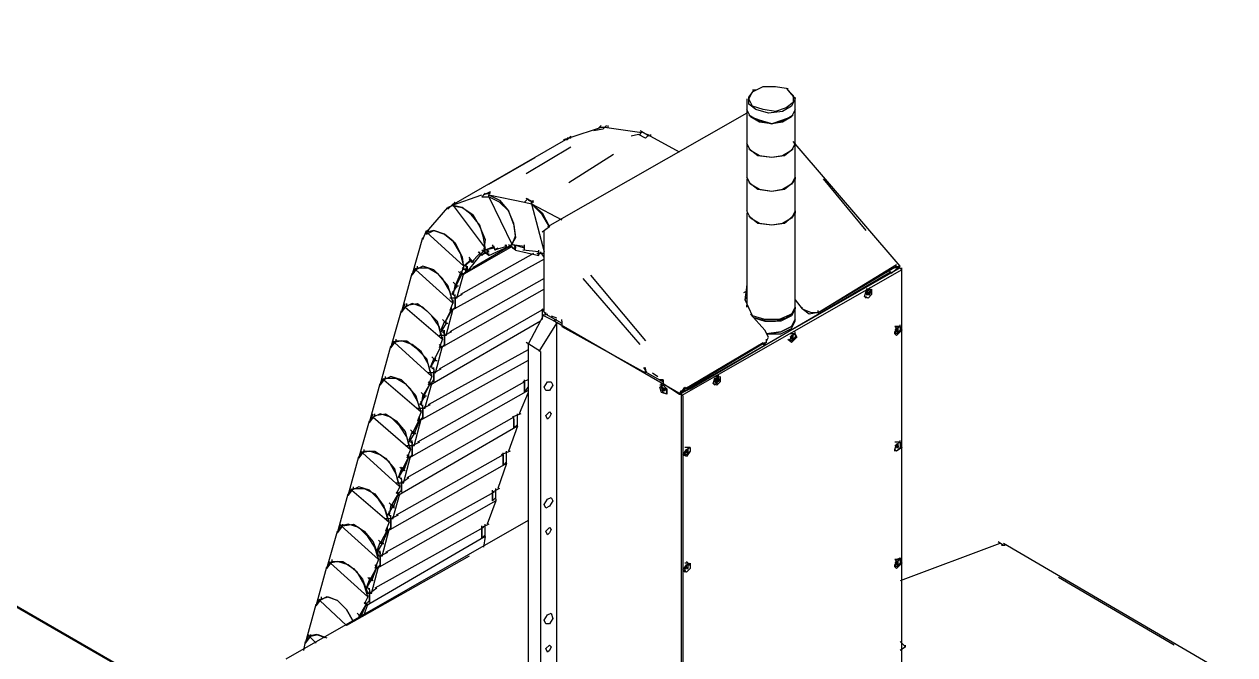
# Model space of a CAD drawing. Header units: inches. Extents: x 144 to 9879, y -166 to 6992.
# Drawn here: x 8767 to 9581, y 3471 to 3895 of the extents above; entities that cross this region are included whole.
import ezdxf

# ---------------------------------------------------------------- set-up
doc = ezdxf.new("R2010")
doc.units = ezdxf.units.IN
doc.header["$MEASUREMENT"] = 0

msp = doc.modelspace()

# ---------------------------------------------------------------- linework, layer by layer
at = {"color": 7}
for points in [[(8924.73, 3409.08), (8083.9, 3895.37)], [(8884, 3431.83), (8121.03, 3872.61)], [(9254.11, 3845.06), (9256.51, 3849.85), (9263.69, 3853.45), (9272.08, 3853.45), (9279.26, 3852.25), (9284.05, 3847.46), (9284.05, 3842.67), (9279.26, 3839.07), (9272.08, 3836.68), (9263.69, 3837.88), (9256.51, 3840.27), (9254.11, 3845.06)], [(9252.91, 3845.06), (9252.91, 3837.88)], [(9285.25, 3845.06), (9282.86, 3840.27), (9276.87, 3836.68), (9267.29, 3835.48), (9258.9, 3837.88), (9254.11, 3841.47), (9254.11, 3846.26), (9257.7, 3851.05)], [(9258.9, 3851.05), (9256.51, 3851.05)], [(9280.46, 3851.05), (9280.46, 3852.25)], [(9280.46, 3851.05), (9285.25, 3845.06)], [(9285.25, 3837.88), (9285.25, 3846.26)], [(9285.25, 3837.88), (9282.86, 3833.08), (9276.87, 3829.49), (9269.68, 3828.29), (9261.3, 3829.49), (9255.31, 3833.08), (9252.91, 3837.88)], [(9285.25, 3837.88), (9282.86, 3833.08), (9276.87, 3830.69), (9269.68, 3828.29), (9261.3, 3830.69), (9255.31, 3833.08), (9252.91, 3837.88)], [(9252.91, 3837.88), (9252.91, 3815.12)], [(9285.25, 3837.88), (9285.25, 3839.07)], [(9285.25, 3815.12), (9285.25, 3839.07)], [(9252.91, 3835.48), (9118.76, 3758.82)], [(9254.11, 3834.28), (9260.1, 3830.69), (9269.68, 3828.29), (9278.07, 3830.69), (9284.05, 3834.28)], [(9131.94, 3817.51), (9134.33, 3819.91)], [(9154.7, 3825.9), (9133.14, 3818.71)], [(9134.33, 3818.71), (9134.33, 3819.91)], [(9155.89, 3824.7), (9149.9, 3823.5)], [(9152.3, 3824.7), (9154.7, 3827.1)], [(9158.29, 3825.9), (9153.5, 3825.9)], [(9155.89, 3824.7), (9158.29, 3827.1)], [(9182.24, 3822.3), (9157.09, 3825.9)], [(9159.49, 3825.9), (9159.49, 3827.1)], [(9159.49, 3825.9), (9159.49, 3827.1)], [(9184.64, 3818.71), (9179.85, 3821.11), (9175.06, 3819.91)], [(9181.05, 3821.11), (9182.24, 3823.5)], [(9187.04, 3819.91), (9181.05, 3823.5)], [(9184.64, 3818.71), (9187.04, 3821.11)], [(9207.4, 3809.13), (9185.84, 3821.11)], [(9188.23, 3819.91), (9188.23, 3821.11)], [(9188.23, 3819.91), (9188.23, 3821.11)], [(9130.74, 3817.51), (9054.08, 3773.2)], [(9104.39, 3794.76), (9134.33, 3812.72)], [(9133.14, 3818.71), (9129.54, 3817.51)], [(9131.94, 3817.51), (9129.54, 3817.51)], [(9134.33, 3818.71), (9131.94, 3818.71)], [(9285.25, 3815.12), (9282.86, 3810.33), (9276.87, 3806.73), (9269.68, 3805.54), (9261.3, 3806.73), (9255.31, 3810.33), (9252.91, 3815.12)], [(9285.25, 3815.12), (9282.86, 3810.33), (9276.87, 3806.73), (9269.68, 3805.54), (9261.3, 3806.73), (9255.31, 3810.33), (9252.91, 3815.12)], [(9252.91, 3815.12), (9252.91, 3792.36)], [(9355.92, 3732.47), (9284.05, 3816.32)], [(9285.25, 3815.12), (9285.25, 3816.32)], [(9285.25, 3792.36), (9285.25, 3816.32)], [(9079.24, 3787.57), (9110.38, 3805.54)], [(9133.14, 3788.77), (9163.08, 3807.93)], [(9284.05, 3811.52), (9278.07, 3806.73), (9269.68, 3805.54), (9260.1, 3806.73), (9254.11, 3811.52)], [(9285.25, 3791.16), (9282.86, 3787.57), (9276.87, 3783.98), (9269.68, 3782.78), (9261.3, 3783.98), (9255.31, 3787.57), (9252.91, 3792.36)], [(9285.25, 3792.36), (9282.86, 3787.57), (9276.87, 3783.98), (9269.68, 3782.78), (9261.3, 3783.98), (9255.31, 3787.57), (9252.91, 3792.36)], [(9252.91, 3791.16), (9252.91, 3769.6)], [(9284.05, 3788.77), (9278.07, 3783.98), (9269.68, 3782.78), (9260.1, 3783.98), (9254.11, 3788.77)], [(9285.25, 3792.36), (9285.25, 3791.16)], [(9285.25, 3769.6), (9285.25, 3792.36)], [(9333.16, 3756.43), (9304.42, 3791.16)], [(9054.08, 3773.2), (9074.45, 3780.38)], [(9074.45, 3779.18), (9076.84, 3781.58)], [(9074.45, 3779.18), (9079.24, 3779.18)], [(9075.64, 3780.38), (9080.43, 3782.78)], [(9080.43, 3781.58), (9075.64, 3780.38)], [(9079.24, 3780.38), (9080.43, 3782.78)], [(9079.24, 3779.18), (9079.24, 3780.38)], [(9079.24, 3780.38), (9086.42, 3776.79), (9092.41, 3769.6), (9096.01, 3760.02), (9097.2, 3751.64), (9093.61, 3745.65)], [(9079.24, 3780.38), (9103.19, 3775.59)], [(9079.24, 3779.18), (9094.81, 3746.85)], [(9094.81, 3746.85), (9097.2, 3752.83), (9096.01, 3761.22), (9092.41, 3769.6), (9086.42, 3775.59), (9079.24, 3779.18)], [(9037.31, 3755.23), (9051.69, 3772)], [(9051.69, 3770.8), (9055.28, 3774.39)], [(9055.28, 3773.2), (9051.69, 3772)], [(9054.08, 3773.2), (9056.48, 3775.59)], [(9056.48, 3774.39), (9054.08, 3773.2)], [(9054.08, 3773.2), (9061.27, 3772), (9068.46, 3767.21), (9073.25, 3758.82), (9076.84, 3750.44), (9075.64, 3742.05)], [(9055.28, 3773.2), (9056.48, 3775.59)], [(9055.28, 3773.2), (9055.28, 3774.39)], [(9055.28, 3773.2), (9076.84, 3744.45)], [(9076.84, 3744.45), (9075.64, 3751.64), (9073.25, 3760.02), (9067.26, 3767.21), (9061.27, 3772), (9055.28, 3773.2)], [(9103.19, 3775.59), (9105.59, 3777.99)], [(9103.19, 3775.59), (9107.98, 3774.39)], [(9109.18, 3775.59), (9104.39, 3777.99)], [(9105.59, 3776.79), (9109.18, 3775.59)], [(9107.98, 3774.39), (9109.18, 3776.79)], [(9107.98, 3774.39), (9107.98, 3775.59)], [(9107.98, 3774.39), (9116.37, 3742.05)], [(9119.96, 3758.82), (9115.17, 3767.21), (9107.98, 3774.39)], [(9107.98, 3774.39), (9115.17, 3768.4), (9119.96, 3758.82)], [(9107.98, 3774.39), (9128.34, 3763.61)], [(9285.25, 3768.4), (9282.86, 3764.81), (9276.87, 3761.22), (9269.68, 3760.02), (9261.3, 3761.22), (9255.31, 3764.81), (9252.91, 3769.6)], [(9285.25, 3769.6), (9282.86, 3764.81), (9276.87, 3761.22), (9269.68, 3760.02), (9261.3, 3761.22), (9255.31, 3764.81), (9252.91, 3769.6)], [(9252.91, 3768.4), (9252.91, 3704.92)], [(9284.05, 3766.01), (9278.07, 3761.22), (9269.68, 3760.02), (9260.1, 3761.22), (9254.11, 3766.01)], [(9285.25, 3769.6), (9285.25, 3768.4)], [(9285.25, 3704.92), (9285.25, 3769.6)], [(9034.92, 3750.44), (9037.31, 3756.43)], [(9062.47, 3732.47), (9060.07, 3740.86), (9055.28, 3749.24), (9049.29, 3754.03), (9042.11, 3756.43), (9037.31, 3755.23)], [(9037.31, 3754.03), (9042.11, 3756.43), (9049.29, 3754.03), (9056.48, 3748.04), (9061.27, 3738.46), (9062.47, 3730.08)], [(9037.31, 3754.03), (9037.31, 3756.43)], [(9037.31, 3755.23), (9062.47, 3732.47)], [(9038.51, 3756.43), (9038.51, 3755.23)], [(9119.96, 3758.82), (9115.17, 3755.23)], [(9116.37, 3755.23), (9116.37, 3756.43)], [(9116.37, 3702.53), (9116.37, 3756.43)], [(9027.73, 3726.48), (9034.92, 3751.64)], [(9084.03, 3743.25), (9081.63, 3746.85)], [(9092.41, 3744.45), (9090.02, 3746.85)], [(9092.41, 3744.45), (9090.02, 3746.85)], [(9094.81, 3746.85), (9091.21, 3744.45)], [(9091.21, 3745.65), (9091.21, 3746.85)], [(9097.2, 3743.25), (9092.41, 3746.85)], [(9093.61, 3745.65), (9093.61, 3746.85)], [(9094.81, 3746.85), (9094.81, 3748.04)], [(9103.19, 3745.65), (9094.81, 3746.85)], [(9103.19, 3744.45), (9096.01, 3746.85)], [(9096.01, 3746.85), (9097.2, 3744.45)], [(9097.2, 3745.65), (9097.2, 3746.85)], [(9103.19, 3743.25), (9103.19, 3746.85)], [(9109.18, 3740.86), (9060.07, 3713.31)], [(9094.81, 3745.65), (9061.27, 3726.48)], [(9064.86, 3728.88), (9074.45, 3740.86)], [(9068.46, 3734.87), (9066.06, 3738.46)], [(9073.25, 3740.86), (9067.26, 3734.87)], [(9073.25, 3740.86), (9067.26, 3734.87)], [(9091.21, 3744.45), (9068.46, 3731.27)], [(9074.45, 3739.66), (9072.05, 3742.05)], [(9074.45, 3739.66), (9072.05, 3742.05)], [(9076.84, 3744.45), (9073.25, 3739.66)], [(9073.25, 3740.86), (9073.25, 3742.05)], [(9076.84, 3740.86), (9073.25, 3739.66)], [(9079.24, 3739.66), (9074.45, 3743.25)], [(9074.45, 3739.66), (9076.84, 3742.05)], [(9076.84, 3744.45), (9076.84, 3745.65)], [(9082.83, 3745.65), (9076.84, 3743.25)], [(9081.63, 3744.45), (9076.84, 3743.25)], [(9082.83, 3744.45), (9076.84, 3743.25)], [(9076.84, 3740.86), (9076.84, 3743.25)], [(9079.24, 3742.05), (9076.84, 3740.86)], [(9076.84, 3742.05), (9076.84, 3740.86)], [(9078.04, 3743.25), (9079.24, 3742.05)], [(9078.04, 3742.05), (9078.04, 3743.25)], [(9078.04, 3743.25), (9078.04, 3742.05)], [(9078.04, 3740.86), (9079.24, 3743.25)], [(9078.04, 3742.05), (9078.04, 3743.25)], [(9078.04, 3742.05), (9078.04, 3740.86)], [(9079.24, 3739.66), (9092.41, 3745.65)], [(9079.24, 3739.66), (9079.24, 3740.86)], [(9084.03, 3743.25), (9081.63, 3745.65)], [(9082.83, 3744.45), (9082.83, 3745.65)], [(9091.21, 3745.65), (9082.83, 3743.25)], [(9091.21, 3745.65), (9082.83, 3743.25)], [(9085.23, 3744.45), (9082.83, 3743.25)], [(9094.81, 3745.65), (9091.21, 3744.45)], [(9097.2, 3744.45), (9094.81, 3744.45)], [(9096.01, 3744.45), (9097.2, 3744.45)], [(9097.2, 3745.65), (9097.2, 3744.45)], [(9097.2, 3744.45), (9097.2, 3745.65)], [(9097.2, 3744.45), (9097.2, 3745.65)], [(9097.2, 3744.45), (9097.2, 3745.65)], [(9097.2, 3743.25), (9097.2, 3744.45)], [(9097.2, 3743.25), (9112.77, 3739.66)], [(9112.77, 3742.05), (9101.99, 3743.25)], [(9112.77, 3742.05), (9101.99, 3743.25)], [(9103.19, 3744.45), (9103.19, 3745.65)], [(9103.19, 3743.25), (9103.19, 3745.65)], [(9103.19, 3743.25), (9103.19, 3744.45)], [(9116.37, 3740.86), (9111.58, 3740.86)], [(9113.97, 3740.86), (9111.58, 3739.66)], [(9112.77, 3740.86), (9112.77, 3743.25)], [(9112.77, 3739.66), (9112.77, 3743.25)], [(9112.77, 3742.05), (9112.77, 3743.25)], [(9116.37, 3738.46), (9113.97, 3742.05)], [(9027.73, 3726.48), (9030.13, 3731.27)], [(9027.73, 3726.48), (9031.33, 3731.27), (9038.51, 3731.27), (9044.5, 3727.68), (9051.69, 3719.3), (9054.08, 3710.91)], [(9055.28, 3707.32), (9052.89, 3715.7), (9048.09, 3724.09), (9042.11, 3730.08), (9034.92, 3732.47), (9030.13, 3730.08)], [(9031.33, 3731.27), (9031.33, 3732.47)], [(9116.37, 3737.26), (9054.08, 3702.53)], [(9062.47, 3732.47), (9060.07, 3726.48)], [(9064.86, 3728.88), (9061.27, 3731.27)], [(9067.26, 3737.26), (9062.47, 3732.47)], [(9067.26, 3736.07), (9062.47, 3732.47)], [(9062.47, 3732.47), (9062.47, 3733.67)], [(9064.86, 3731.27), (9062.47, 3730.08)], [(9063.67, 3732.47), (9064.86, 3734.87)], [(9063.67, 3732.47), (9064.86, 3730.08)], [(9063.67, 3732.47), (9064.86, 3731.27)], [(9063.67, 3730.08), (9064.86, 3732.47)], [(9069.65, 3731.27), (9063.67, 3728.88)], [(9064.86, 3731.27), (9064.86, 3732.47)], [(9064.86, 3730.08), (9064.86, 3731.27)], [(9068.46, 3734.87), (9066.06, 3737.26)], [(9067.26, 3736.07), (9067.26, 3737.26)], [(9068.46, 3734.87), (9069.65, 3737.26)], [(9355.92, 3731.27), (9207.4, 3646.23)], [(9300.82, 3701.33), (9353.52, 3733.67)], [(9300.82, 3701.33), (9353.52, 3732.47)], [(9349.93, 3727.68), (9355.92, 3732.47)], [(9354.72, 3731.27), (9352.33, 3731.27)], [(9353.52, 3732.47), (9354.72, 3731.27)], [(9353.52, 3731.27), (9354.72, 3731.27)], [(9353.52, 3731.27), (9354.72, 3731.27)], [(9355.92, 3731.27), (9353.52, 3731.27)], [(9354.72, 3731.27), (9354.72, 3732.47)], [(9354.72, 3731.27), (9354.72, 3732.47)], [(9354.72, 3731.27), (9354.72, 3732.47)], [(9357.12, 3730.08), (9354.72, 3732.47)], [(9357.12, 3181.5), (9357.12, 3731.27)], [(9020.55, 3701.33), (9027.73, 3727.68)], [(9030.13, 3730.08), (9055.28, 3707.32)], [(9116.37, 3724.09), (9052.89, 3688.15)], [(9060.07, 3727.68), (9056.48, 3719.3)], [(9061.27, 3727.68), (9056.48, 3718.1)], [(9057.68, 3710.91), (9062.47, 3727.68)], [(9061.27, 3726.48), (9058.87, 3728.88)], [(9062.47, 3726.48), (9060.07, 3728.88)], [(9061.27, 3727.68), (9061.27, 3728.88)], [(9061.27, 3726.48), (9063.67, 3728.88)], [(9063.67, 3727.68), (9063.67, 3730.08)], [(9063.67, 3730.08), (9064.86, 3730.08)], [(9063.67, 3728.88), (9063.67, 3727.68)], [(9064.86, 3728.88), (9064.86, 3730.08)], [(9181.05, 3679.77), (9142.72, 3724.09)], [(9147.51, 3726.48), (9184.64, 3682.17)], [(9357.12, 3730.08), (9208.6, 3645.04)], [(9214.58, 3649.83), (9349.93, 3728.88)], [(9349.93, 3727.68), (9347.54, 3730.08)], [(9349.93, 3727.68), (9347.54, 3730.08)], [(9116.37, 3716.9), (9046.9, 3677.37)], [(9057.68, 3719.3), (9054.08, 3713.31)], [(9057.68, 3719.3), (9055.28, 3721.69)], [(9056.48, 3720.49), (9055.28, 3713.31)], [(9055.28, 3713.31), (9055.28, 3715.7)], [(9057.68, 3719.3), (9057.68, 3720.49)], [(9057.68, 3718.1), (9057.68, 3720.49)], [(9057.68, 3719.3), (9058.87, 3719.3)], [(9252.91, 3715.7), (9250.52, 3714.51)], [(9256.51, 3698.93), (9251.71, 3709.71), (9252.91, 3718.1)], [(9252.91, 3718.1), (9252.91, 3719.3)], [(9335.56, 3716.9), (9336.76, 3713.31), (9334.36, 3710.91), (9331.96, 3712.11), (9333.16, 3715.7), (9335.56, 3716.9)], [(9336.76, 3716.9), (9336.76, 3713.31), (9334.36, 3710.91), (9331.96, 3712.11), (9333.16, 3715.7), (9336.76, 3716.9)], [(9335.56, 3716.9), (9333.16, 3716.9)], [(9333.16, 3713.31), (9334.36, 3715.7)], [(9335.56, 3714.51), (9333.16, 3714.51)], [(9334.36, 3714.51), (9334.36, 3715.7)], [(9334.36, 3714.51), (9334.36, 3715.7)], [(9334.36, 3714.51), (9334.36, 3715.7)], [(9334.36, 3713.31), (9334.36, 3714.51)], [(9334.36, 3713.31), (9334.36, 3714.51)], [(9334.36, 3714.51), (9335.56, 3713.31)], [(9334.36, 3714.51), (9335.56, 3713.31)], [(9334.36, 3713.31), (9334.36, 3714.51)], [(9334.36, 3713.31), (9334.36, 3714.51)], [(9335.56, 3714.51), (9334.36, 3714.51)], [(9334.36, 3714.51), (9334.36, 3713.31)], [(9334.36, 3713.31), (9334.36, 3714.51)], [(9334.36, 3713.31), (9334.36, 3714.51)], [(9335.56, 3716.9), (9335.56, 3718.1)], [(9335.56, 3714.51), (9335.56, 3715.7)], [(9335.56, 3713.31), (9335.56, 3715.7)], [(9335.56, 3713.31), (9335.56, 3714.51)], [(9335.56, 3713.31), (9335.56, 3714.51)], [(9020.55, 3701.33), (9022.94, 3707.32)], [(9020.55, 3701.33), (9024.14, 3706.12), (9031.33, 3707.32), (9037.31, 3702.53), (9044.5, 3695.34), (9046.9, 3685.76)], [(9048.09, 3683.36), (9045.7, 3691.75), (9040.91, 3698.93), (9034.92, 3704.92), (9027.73, 3707.32), (9022.94, 3704.92)], [(9024.14, 3706.12), (9024.14, 3707.32)], [(9057.68, 3710.91), (9052.89, 3710.91)], [(9055.28, 3708.52), (9052.89, 3702.53)], [(9055.28, 3713.31), (9056.48, 3712.11)], [(9055.28, 3713.31), (9056.48, 3712.11)], [(9055.28, 3707.32), (9055.28, 3709.71)], [(9061.27, 3713.31), (9056.48, 3710.91)], [(9056.48, 3712.11), (9056.48, 3713.31)], [(9056.48, 3712.11), (9056.48, 3713.31)], [(9056.48, 3712.11), (9056.48, 3713.31)], [(9056.48, 3712.11), (9056.48, 3713.31)], [(9056.48, 3712.11), (9056.48, 3713.31)], [(9056.48, 3703.73), (9056.48, 3712.11)], [(9056.48, 3710.91), (9056.48, 3703.73)], [(9057.68, 3710.91), (9057.68, 3712.11)], [(9251.71, 3709.71), (9252.91, 3712.11)], [(9252.91, 3704.92), (9252.91, 3706.12)], [(9285.25, 3709.71), (9290.04, 3703.73)], [(9285.25, 3709.71), (9290.04, 3703.73)], [(9331.96, 3712.11), (9333.16, 3710.91)], [(9333.16, 3713.31), (9334.36, 3713.31)], [(9333.16, 3713.31), (9334.36, 3713.31)], [(9333.16, 3713.31), (9334.36, 3713.31)], [(9333.16, 3710.91), (9333.16, 3712.11)], [(9334.36, 3713.31), (9335.56, 3713.31)], [(9334.36, 3713.31), (9335.56, 3713.31)], [(9013.36, 3677.37), (9020.55, 3702.53)], [(9022.94, 3704.92), (9048.09, 3683.36)], [(9116.37, 3703.73), (9045.7, 3663)], [(9054.08, 3703.73), (9049.29, 3694.14)], [(9054.08, 3702.53), (9049.29, 3694.14)], [(9050.49, 3685.76), (9055.28, 3703.73)], [(9055.28, 3702.53), (9052.89, 3702.53)], [(9054.08, 3702.53), (9054.08, 3704.92)], [(9054.08, 3702.53), (9056.48, 3704.92)], [(9054.08, 3702.53), (9054.08, 3703.73)], [(9105.59, 3679.77), (9116.37, 3700.13)], [(9117.57, 3700.13), (9115.17, 3703.73)], [(9115.17, 3702.53), (9115.17, 3696.54)], [(9118.76, 3700.13), (9115.17, 3698.93)], [(9116.37, 3698.93), (9123.55, 3695.34)], [(9117.57, 3700.13), (9117.57, 3701.33)], [(9117.57, 3700.13), (9117.57, 3701.33)], [(9117.57, 3700.13), (9128.34, 3694.14)], [(9121.16, 3698.93), (9124.75, 3697.74)], [(9264.89, 3689.35), (9255.31, 3700.13)], [(9285.25, 3704.92), (9282.86, 3700.13), (9274.47, 3696.54), (9264.89, 3696.54), (9256.51, 3698.93)], [(9285.25, 3703.73), (9282.86, 3698.93), (9275.67, 3695.34), (9266.09, 3695.34), (9257.7, 3697.74)], [(9257.7, 3697.74), (9264.89, 3695.34), (9272.08, 3695.34), (9279.26, 3697.74), (9284.05, 3701.33)], [(9285.25, 3704.92), (9285.25, 3703.73)], [(9285.25, 3696.54), (9285.25, 3704.92)], [(9285.25, 3695.34), (9285.25, 3697.74)], [(9290.04, 3703.73), (9290.04, 3704.92)], [(9300.82, 3701.33), (9294.83, 3700.13), (9290.04, 3703.73)], [(9290.04, 3703.73), (9296.03, 3701.33), (9300.82, 3701.33)], [(9300.82, 3701.33), (9300.82, 3702.53)], [(9113.97, 3695.34), (9039.71, 3652.22)], [(9049.29, 3695.34), (9046.9, 3689.35)], [(9050.49, 3694.14), (9046.9, 3688.15)], [(9050.49, 3694.14), (9048.09, 3696.54)], [(9048.09, 3689.35), (9048.09, 3690.55)], [(9050.49, 3694.14), (9050.49, 3695.34)], [(9050.49, 3694.14), (9050.49, 3695.34)], [(9050.49, 3694.14), (9051.69, 3694.14)], [(9124.75, 3694.14), (9112.77, 3674.98)], [(9124.75, 3696.54), (9122.36, 3695.34)], [(9124.75, 3696.54), (9122.36, 3695.34)], [(9123.55, 3695.34), (9208.6, 3646.23)], [(9123.55, 3695.34), (9124.75, 3694.14)], [(9124.75, 3694.14), (9124.75, 3145.57)], [(9128.34, 3695.34), (9128.34, 3696.54)], [(9128.34, 3695.34), (9128.34, 3691.75)], [(9128.34, 3695.34), (9128.34, 3694.14)], [(9128.34, 3691.75), (9184.64, 3660.61)], [(9266.09, 3686.96), (9275.67, 3688.15), (9282.86, 3691.75), (9285.25, 3696.54)], [(9285.25, 3696.54), (9282.86, 3691.75), (9275.67, 3688.15), (9266.09, 3686.96)], [(9266.09, 3686.96), (9275.67, 3686.96), (9282.86, 3690.55), (9285.25, 3695.34)], [(9355.92, 3691.75), (9355.92, 3689.35), (9353.52, 3686.96), (9352.33, 3688.15), (9353.52, 3690.55), (9355.92, 3691.75)], [(9355.92, 3691.75), (9352.33, 3691.75)], [(9354.72, 3689.35), (9352.33, 3691.75)], [(9355.92, 3691.75), (9357.12, 3689.35), (9353.52, 3685.76), (9352.33, 3686.96), (9353.52, 3691.75), (9355.92, 3691.75)], [(9354.72, 3690.55), (9352.33, 3689.35)], [(9353.52, 3689.35), (9353.52, 3690.55)], [(9354.72, 3690.55), (9354.72, 3691.75)], [(9354.72, 3690.55), (9354.72, 3691.75)], [(9354.72, 3690.55), (9354.72, 3691.75)], [(9354.72, 3689.35), (9354.72, 3691.75)], [(9354.72, 3690.55), (9354.72, 3691.75)], [(9354.72, 3689.35), (9354.72, 3690.55)], [(9354.72, 3689.35), (9354.72, 3690.55)], [(9354.72, 3689.35), (9354.72, 3690.55)], [(9354.72, 3689.35), (9354.72, 3690.55)], [(9354.72, 3688.15), (9354.72, 3690.55)], [(9354.72, 3689.35), (9354.72, 3690.55)], [(9354.72, 3688.15), (9354.72, 3690.55)], [(9355.92, 3691.75), (9355.92, 3692.95)], [(9013.36, 3677.37), (9015.76, 3682.17)], [(9013.36, 3677.37), (9016.95, 3682.17), (9024.14, 3682.17), (9030.13, 3677.37), (9037.31, 3670.19), (9039.71, 3660.61)], [(9040.91, 3658.21), (9038.51, 3666.6), (9033.72, 3674.98), (9027.73, 3679.77), (9020.55, 3682.17), (9015.76, 3680.97)], [(9016.95, 3682.17), (9016.95, 3683.36)], [(9050.49, 3685.76), (9045.7, 3685.76)], [(9048.09, 3683.36), (9045.7, 3677.37)], [(9048.09, 3689.35), (9049.29, 3686.96)], [(9048.09, 3688.15), (9049.29, 3686.96)], [(9048.09, 3683.36), (9048.09, 3684.56)], [(9049.29, 3686.96), (9049.29, 3689.35)], [(9054.08, 3688.15), (9049.29, 3685.76)], [(9049.29, 3686.96), (9049.29, 3688.15)], [(9049.29, 3686.96), (9049.29, 3688.15)], [(9049.29, 3686.96), (9049.29, 3688.15)], [(9049.29, 3686.96), (9049.29, 3688.15)], [(9049.29, 3678.57), (9049.29, 3686.96)], [(9049.29, 3685.76), (9049.29, 3678.57)], [(9050.49, 3685.76), (9050.49, 3686.96)], [(9264.89, 3679.77), (9267.29, 3684.56), (9264.89, 3689.35)], [(9266.09, 3680.97), (9266.09, 3683.36)], [(9280.46, 3683.36), (9281.66, 3682.17)], [(9285.25, 3686.96), (9285.25, 3684.56), (9282.86, 3682.17), (9281.66, 3682.17), (9282.86, 3685.76), (9285.25, 3686.96)], [(9285.25, 3686.96), (9281.66, 3686.96)], [(9285.25, 3686.96), (9286.45, 3684.56), (9282.86, 3680.97), (9281.66, 3682.17), (9282.86, 3685.76), (9285.25, 3686.96)], [(9284.05, 3685.76), (9281.66, 3684.56)], [(9281.66, 3682.17), (9281.66, 3683.36)], [(9282.86, 3684.56), (9282.86, 3685.76)], [(9282.86, 3683.36), (9282.86, 3685.76)], [(9282.86, 3684.56), (9282.86, 3685.76)], [(9282.86, 3684.56), (9282.86, 3685.76)], [(9282.86, 3683.36), (9282.86, 3684.56)], [(9282.86, 3684.56), (9284.05, 3684.56)], [(9282.86, 3684.56), (9284.05, 3684.56)], [(9282.86, 3684.56), (9282.86, 3683.36)], [(9282.86, 3684.56), (9282.86, 3683.36)], [(9282.86, 3683.36), (9284.05, 3683.36)], [(9282.86, 3683.36), (9284.05, 3683.36)], [(9282.86, 3683.36), (9284.05, 3683.36)], [(9282.86, 3683.36), (9284.05, 3683.36)], [(9284.05, 3685.76), (9284.05, 3686.96)], [(9284.05, 3685.76), (9284.05, 3686.96)], [(9284.05, 3685.76), (9284.05, 3686.96)], [(9284.05, 3684.56), (9284.05, 3686.96)], [(9284.05, 3685.76), (9284.05, 3686.96)], [(9284.05, 3684.56), (9284.05, 3685.76)], [(9284.05, 3683.36), (9284.05, 3685.76)], [(9284.05, 3684.56), (9284.05, 3685.76)], [(9284.05, 3683.36), (9284.05, 3685.76)], [(9284.05, 3683.36), (9284.05, 3684.56)], [(9285.25, 3686.96), (9285.25, 3688.15)], [(9352.33, 3688.15), (9352.33, 3686.96)], [(9352.33, 3686.96), (9352.33, 3688.15)], [(9353.52, 3688.15), (9353.52, 3689.35)], [(9353.52, 3689.35), (9354.72, 3688.15)], [(9353.52, 3689.35), (9354.72, 3689.35)], [(9353.52, 3689.35), (9353.52, 3688.15)], [(9353.52, 3689.35), (9353.52, 3688.15)], [(9353.52, 3688.15), (9354.72, 3688.15)], [(9353.52, 3688.15), (9354.72, 3688.15)], [(9353.52, 3688.15), (9354.72, 3688.15)], [(9354.72, 3688.15), (9354.72, 3689.35)], [(9006.17, 3652.22), (9013.36, 3678.57)], [(9015.76, 3680.97), (9040.91, 3658.21)], [(9105.59, 3676.18), (9038.51, 3639.05)], [(9046.9, 3678.57), (9042.11, 3668.99)], [(9046.9, 3678.57), (9042.11, 3668.99)], [(9043.3, 3660.61), (9048.09, 3678.57)], [(9048.09, 3677.37), (9045.7, 3679.77)], [(9046.9, 3677.37), (9046.9, 3679.77)], [(9046.9, 3678.57), (9046.9, 3679.77)], [(9046.9, 3677.37), (9049.29, 3679.77)], [(9113.97, 3674.98), (9104.39, 3680.97)], [(9105.59, 3679.77), (9105.59, 3156.35)], [(9113.97, 3674.98), (9113.97, 3151.56)], [(9210.99, 3649.83), (9263.69, 3680.97)], [(9212.19, 3649.83), (9264.89, 3680.97)], [(9266.09, 3680.97), (9262.49, 3679.77)], [(9263.69, 3679.77), (9264.89, 3679.77)], [(9105.59, 3668.99), (9032.52, 3628.27)], [(9043.3, 3670.19), (9039.71, 3664.2)], [(9042.11, 3670.19), (9039.71, 3664.2)], [(9043.3, 3668.99), (9040.91, 3671.39)], [(9040.91, 3664.2), (9040.91, 3665.4)], [(9043.3, 3670.19), (9043.3, 3671.39)], [(9043.3, 3668.99), (9043.3, 3671.39)], [(9043.3, 3668.99), (9044.5, 3668.99)], [(9006.17, 3652.22), (9008.57, 3657.01)], [(9006.17, 3652.22), (9009.77, 3657.01), (9016.95, 3657.01), (9022.94, 3653.42), (9030.13, 3645.04), (9032.52, 3636.65)], [(9033.72, 3634.26), (9031.33, 3641.44), (9026.54, 3649.83), (9020.55, 3655.82), (9013.36, 3658.21), (9008.57, 3655.82)], [(9009.77, 3657.01), (9009.77, 3658.21)], [(9043.3, 3660.61), (9038.51, 3660.61)], [(9040.91, 3658.21), (9038.51, 3652.22)], [(9040.91, 3664.2), (9042.11, 3663)], [(9040.91, 3664.2), (9042.11, 3663)], [(9040.91, 3658.21), (9040.91, 3659.41)], [(9042.11, 3663), (9042.11, 3664.2)], [(9042.11, 3663), (9042.11, 3664.2)], [(9042.11, 3663), (9042.11, 3664.2)], [(9046.9, 3663), (9042.11, 3660.61)], [(9042.11, 3663), (9042.11, 3661.8)], [(9042.11, 3663), (9042.11, 3661.8)], [(9042.11, 3654.62), (9042.11, 3661.8)], [(9042.11, 3660.61), (9042.11, 3654.62)], [(9043.3, 3660.61), (9043.3, 3661.8)], [(9185.84, 3660.61), (9183.44, 3664.2)], [(9184.64, 3663), (9184.64, 3664.2)], [(9184.64, 3663), (9184.64, 3660.61)], [(9184.64, 3661.8), (9184.64, 3660.61)], [(9184.64, 3660.61), (9184.64, 3661.8)], [(9185.84, 3660.61), (9196.62, 3654.62)], [(9189.43, 3660.61), (9193.02, 3658.21)], [(9234.95, 3658.21), (9234.95, 3654.62), (9232.55, 3652.22), (9230.15, 3653.42), (9231.35, 3657.01), (9234.95, 3658.21)], [(9233.75, 3657.01), (9234.95, 3654.62), (9232.55, 3652.22), (9230.15, 3653.42), (9231.35, 3657.01), (9233.75, 3657.01)], [(9233.75, 3658.21), (9231.35, 3658.21)], [(9231.35, 3654.62), (9232.55, 3657.01)], [(9232.55, 3655.82), (9232.55, 3657.01)], [(9232.55, 3655.82), (9232.55, 3657.01)], [(9232.55, 3655.82), (9232.55, 3657.01)], [(9233.75, 3657.01), (9233.75, 3659.41)], [(9233.75, 3655.82), (9233.75, 3657.01)], [(9233.75, 3654.62), (9233.75, 3657.01)], [(8998.99, 3627.07), (9006.17, 3653.42)], [(9008.57, 3655.82), (9033.72, 3634.26)], [(9103.19, 3654.62), (9031.33, 3613.89)], [(9039.71, 3653.42), (9034.92, 3645.04)], [(9039.71, 3653.42), (9034.92, 3643.84)], [(9036.12, 3636.65), (9040.91, 3653.42)], [(9040.91, 3652.22), (9038.51, 3654.62)], [(9039.71, 3652.22), (9042.11, 3655.82)], [(9039.71, 3652.22), (9039.71, 3654.62)], [(9039.71, 3653.42), (9039.71, 3654.62)], [(9105.59, 3655.82), (9101.99, 3654.62)], [(9103.19, 3647.43), (9103.19, 3655.82)], [(9103.19, 3654.62), (9103.19, 3647.43)], [(9103.19, 3647.43), (9105.59, 3651.02)], [(9105.59, 3649.83), (9105.59, 3651.02)], [(9105.59, 3649.83), (9105.59, 3648.63)], [(9117.57, 3648.63), (9116.37, 3651.02), (9118.76, 3654.62), (9121.16, 3654.62), (9122.36, 3652.22), (9119.96, 3648.63), (9117.57, 3648.63)], [(9196.62, 3655.82), (9194.22, 3655.82)], [(9197.82, 3652.22), (9194.22, 3652.22)], [(9199.01, 3646.23), (9195.42, 3647.43), (9194.22, 3651.02), (9196.62, 3652.22), (9199.01, 3649.83), (9199.01, 3646.23)], [(9195.42, 3655.82), (9196.62, 3654.62)], [(9195.42, 3652.22), (9195.42, 3653.42)], [(9199.01, 3646.23), (9196.62, 3647.43), (9195.42, 3651.02), (9196.62, 3652.22), (9199.01, 3649.83), (9199.01, 3646.23)], [(9197.82, 3649.83), (9195.42, 3648.63)], [(9197.82, 3649.83), (9195.42, 3648.63)], [(9197.82, 3649.83), (9195.42, 3649.83)], [(9196.62, 3655.82), (9196.62, 3653.42)], [(9196.62, 3653.42), (9207.4, 3646.23)], [(9196.62, 3649.83), (9196.62, 3651.02)], [(9196.62, 3649.83), (9196.62, 3651.02)], [(9196.62, 3649.83), (9196.62, 3651.02)], [(9196.62, 3649.83), (9196.62, 3651.02)], [(9196.62, 3649.83), (9196.62, 3651.02)], [(9196.62, 3649.83), (9196.62, 3651.02)], [(9196.62, 3649.83), (9196.62, 3651.02)], [(9196.62, 3648.63), (9196.62, 3649.83)], [(9196.62, 3649.83), (9197.82, 3649.83)], [(9196.62, 3649.83), (9196.62, 3648.63)], [(9196.62, 3649.83), (9196.62, 3648.63)], [(9197.82, 3649.83), (9197.82, 3651.02)], [(9197.82, 3649.83), (9197.82, 3651.02)], [(9197.82, 3648.63), (9197.82, 3651.02)], [(9197.82, 3648.63), (9197.82, 3649.83)], [(9197.82, 3649.83), (9197.82, 3648.63)], [(9197.82, 3648.63), (9197.82, 3649.83)], [(9197.82, 3648.63), (9197.82, 3649.83)], [(9197.82, 3648.63), (9197.82, 3649.83)], [(9199.01, 3647.43), (9199.01, 3649.83)], [(9214.58, 3649.83), (9207.4, 3646.23)], [(9208.6, 3647.43), (9210.99, 3651.02)], [(9208.6, 3646.23), (9212.19, 3651.02)], [(9212.19, 3649.83), (9214.58, 3649.83)], [(9212.19, 3649.83), (9214.58, 3649.83)], [(9230.15, 3653.42), (9231.35, 3652.22)], [(9233.75, 3655.82), (9231.35, 3655.82)], [(9231.35, 3654.62), (9232.55, 3653.42)], [(9231.35, 3654.62), (9232.55, 3653.42)], [(9231.35, 3654.62), (9232.55, 3654.62)], [(9231.35, 3652.22), (9231.35, 3653.42)], [(9232.55, 3654.62), (9232.55, 3655.82)], [(9232.55, 3655.82), (9233.75, 3654.62)], [(9232.55, 3655.82), (9233.75, 3654.62)], [(9232.55, 3654.62), (9232.55, 3655.82)], [(9232.55, 3653.42), (9233.75, 3655.82)], [(9233.75, 3655.82), (9232.55, 3655.82)], [(9232.55, 3655.82), (9232.55, 3654.62)], [(9232.55, 3654.62), (9232.55, 3655.82)], [(9232.55, 3653.42), (9233.75, 3655.82)], [(9232.55, 3653.42), (9232.55, 3654.62)], [(9232.55, 3654.62), (9232.55, 3653.42)], [(9232.55, 3654.62), (9232.55, 3653.42)], [(9233.75, 3654.62), (9233.75, 3655.82)], [(9233.75, 3654.62), (9233.75, 3655.82)], [(9105.59, 3648.63), (9025.34, 3603.11)], [(9036.12, 3645.04), (9032.52, 3639.05)], [(9036.12, 3645.04), (9033.72, 3647.43)], [(9034.92, 3646.23), (9033.72, 3639.05)], [(9033.72, 3639.05), (9033.72, 3641.44)], [(9036.12, 3645.04), (9036.12, 3646.23)], [(9036.12, 3643.84), (9036.12, 3646.23)], [(9036.12, 3645.04), (9037.31, 3645.04)], [(9105.59, 3647.43), (9099.6, 3633.06)], [(9196.62, 3648.63), (9197.82, 3648.63)], [(9196.62, 3648.63), (9197.82, 3648.63)], [(9199.01, 3646.23), (9199.01, 3648.63)], [(9207.4, 3646.23), (9208.6, 3648.63)], [(9209.79, 3645.04), (9207.4, 3647.43)], [(9207.4, 3646.23), (9208.6, 3646.23)], [(9208.6, 3647.43), (9208.6, 3648.63)], [(9208.6, 3646.23), (9208.6, 3097.66)], [(9208.6, 3646.23), (9208.6, 3097.66)], [(9209.79, 3645.04), (9209.79, 3096.46)], [(8998.99, 3627.07), (9001.38, 3633.06)], [(8998.99, 3627.07), (9002.58, 3631.86), (9009.77, 3633.06), (9016.95, 3628.27), (9022.94, 3621.08), (9025.34, 3611.5)], [(9026.54, 3609.1), (9024.14, 3617.49), (9019.35, 3624.67), (9013.36, 3630.66), (9006.17, 3633.06), (9001.38, 3630.66)], [(9002.58, 3631.86), (9002.58, 3633.06)], [(9036.12, 3636.65), (9031.33, 3636.65)], [(9033.72, 3634.26), (9031.33, 3628.27)], [(9033.72, 3639.05), (9034.92, 3637.85)], [(9033.72, 3639.05), (9034.92, 3637.85)], [(9033.72, 3634.26), (9033.72, 3635.45)], [(9039.71, 3639.05), (9034.92, 3636.65)], [(9034.92, 3637.85), (9034.92, 3639.05)], [(9034.92, 3637.85), (9034.92, 3639.05)], [(9034.92, 3637.85), (9034.92, 3639.05)], [(9034.92, 3637.85), (9034.92, 3639.05)], [(9034.92, 3637.85), (9034.92, 3639.05)], [(9034.92, 3629.46), (9034.92, 3637.85)], [(9034.92, 3636.65), (9034.92, 3629.46)], [(9036.12, 3636.65), (9036.12, 3637.85)], [(9100.8, 3633.06), (9094.81, 3630.66)], [(9098.4, 3630.66), (9098.4, 3633.06)], [(9118.76, 3629.46), (9117.57, 3631.86), (9119.96, 3634.26), (9121.16, 3633.06), (9119.96, 3630.66), (9118.76, 3629.46)], [(8991.8, 3603.11), (8998.99, 3628.27)], [(9001.38, 3630.66), (9026.54, 3609.1)], [(9098.4, 3624.67), (9018.15, 3577.96)], [(9096.01, 3630.66), (9024.14, 3589.94)], [(9032.52, 3629.46), (9027.73, 3619.88)], [(9028.93, 3611.5), (9033.72, 3629.46)], [(9032.52, 3628.27), (9028.93, 3619.88)], [(9033.72, 3628.27), (9031.33, 3628.27)], [(9032.52, 3628.27), (9032.52, 3630.66)], [(9032.52, 3628.27), (9034.92, 3630.66)], [(9032.52, 3628.27), (9032.52, 3629.46)], [(9098.4, 3624.67), (9092.41, 3607.9)], [(9096.01, 3623.48), (9096.01, 3630.66)], [(9096.01, 3629.46), (9096.01, 3623.48)], [(9096.01, 3623.48), (9098.4, 3625.87)], [(9098.4, 3630.66), (9098.4, 3631.86)], [(9098.4, 3624.67), (9098.4, 3631.86)], [(9098.4, 3624.67), (9098.4, 3625.87)], [(9027.73, 3621.08), (9025.34, 3615.09)], [(9028.93, 3619.88), (9025.34, 3613.89)], [(9028.93, 3619.88), (9026.54, 3622.28)], [(9026.54, 3615.09), (9026.54, 3616.29)], [(9030.13, 3619.88), (9027.73, 3619.88)], [(9028.93, 3619.88), (9028.93, 3621.08)], [(9028.93, 3619.88), (9030.13, 3619.88)], [(8995.39, 3607.9), (8995.39, 3609.1)], [(9028.93, 3611.5), (9024.14, 3611.5)], [(9026.54, 3609.1), (9024.14, 3603.11)], [(9026.54, 3615.09), (9027.73, 3613.89)], [(9026.54, 3613.89), (9027.73, 3613.89)], [(9026.54, 3609.1), (9026.54, 3610.3)], [(9027.73, 3613.89), (9027.73, 3615.09)], [(9032.52, 3613.89), (9027.73, 3611.5)], [(9027.73, 3612.7), (9027.73, 3613.89)], [(9027.73, 3613.89), (9027.73, 3612.7)], [(9027.73, 3613.89), (9027.73, 3612.7)], [(9027.73, 3612.7), (9027.73, 3613.89)], [(9027.73, 3604.31), (9027.73, 3612.7)], [(9027.73, 3611.5), (9027.73, 3604.31)], [(9028.93, 3611.5), (9028.93, 3612.7)], [(9214.58, 3610.3), (9214.58, 3607.9), (9212.19, 3604.31), (9209.79, 3605.51), (9212.19, 3609.1), (9214.58, 3610.3)], [(9214.58, 3610.3), (9214.58, 3607.9), (9212.19, 3605.51), (9210.99, 3605.51), (9212.19, 3609.1), (9214.58, 3610.3)], [(9213.39, 3610.3), (9210.99, 3610.3)], [(9213.39, 3609.1), (9210.99, 3607.9)], [(9214.58, 3610.3), (9212.19, 3610.3)], [(9212.19, 3607.9), (9212.19, 3609.1)], [(9212.19, 3606.71), (9212.19, 3609.1)], [(9212.19, 3607.9), (9212.19, 3609.1)], [(9212.19, 3607.9), (9212.19, 3609.1)], [(9213.39, 3609.1), (9213.39, 3610.3)], [(9213.39, 3607.9), (9213.39, 3610.3)], [(9213.39, 3607.9), (9213.39, 3609.1)], [(9213.39, 3607.9), (9213.39, 3609.1)], [(9213.39, 3606.71), (9213.39, 3609.1)], [(9213.39, 3607.9), (9213.39, 3609.1)], [(9213.39, 3607.9), (9213.39, 3609.1)], [(9213.39, 3606.71), (9213.39, 3609.1)], [(9213.39, 3607.9), (9213.39, 3609.1)], [(9355.92, 3613.89), (9355.92, 3610.3), (9353.52, 3607.9), (9352.33, 3609.1), (9353.52, 3612.7), (9355.92, 3613.89)], [(9355.92, 3613.89), (9352.33, 3613.89)], [(9355.92, 3613.89), (9357.12, 3610.3), (9353.52, 3607.9), (9352.33, 3609.1), (9353.52, 3612.7), (9355.92, 3613.89)], [(9354.72, 3611.5), (9352.33, 3611.5)], [(9354.72, 3611.5), (9352.33, 3611.5)], [(9352.33, 3609.1), (9352.33, 3607.9)], [(9352.33, 3607.9), (9352.33, 3609.1)], [(9353.52, 3610.3), (9354.72, 3612.7)], [(9353.52, 3611.5), (9353.52, 3612.7)], [(9353.52, 3610.3), (9353.52, 3611.5)], [(9353.52, 3610.3), (9353.52, 3611.5)], [(9353.52, 3611.5), (9353.52, 3610.3)], [(9353.52, 3610.3), (9354.72, 3610.3)], [(9353.52, 3610.3), (9354.72, 3610.3)], [(9353.52, 3610.3), (9354.72, 3610.3)], [(9353.52, 3610.3), (9354.72, 3610.3)], [(9354.72, 3611.5), (9354.72, 3612.7)], [(9354.72, 3611.5), (9354.72, 3612.7)], [(9354.72, 3611.5), (9354.72, 3612.7)], [(9354.72, 3610.3), (9354.72, 3612.7)], [(9354.72, 3611.5), (9354.72, 3612.7)], [(9354.72, 3610.3), (9354.72, 3612.7)], [(9354.72, 3611.5), (9354.72, 3612.7)], [(9354.72, 3610.3), (9354.72, 3611.5)], [(9354.72, 3610.3), (9354.72, 3611.5)], [(9354.72, 3611.5), (9354.72, 3610.3)], [(9354.72, 3611.5), (9354.72, 3610.3)], [(9354.72, 3610.3), (9354.72, 3611.5)], [(9354.72, 3610.3), (9354.72, 3611.5)], [(9355.92, 3613.89), (9355.92, 3615.09)], [(8984.61, 3577.96), (8991.8, 3604.31)], [(8991.8, 3603.11), (8994.2, 3607.9)], [(8991.8, 3603.11), (8995.39, 3607.9), (9002.58, 3607.9), (9009.77, 3603.11), (9015.76, 3595.93), (9018.15, 3586.34)], [(9019.35, 3583.95), (9016.95, 3592.33), (9012.16, 3600.72), (9006.17, 3605.51), (8998.99, 3607.9), (8994.2, 3606.71)], [(8994.2, 3606.71), (9019.35, 3583.95)], [(9088.82, 3605.51), (9016.95, 3564.79)], [(9025.34, 3604.31), (9020.55, 3594.73)], [(9021.74, 3586.34), (9026.54, 3604.31)], [(9025.34, 3604.31), (9021.74, 3594.73)], [(9026.54, 3603.11), (9024.14, 3605.51)], [(9025.34, 3603.11), (9025.34, 3605.51)], [(9025.34, 3604.31), (9025.34, 3605.51)], [(9025.34, 3603.11), (9027.73, 3605.51)], [(9093.61, 3607.9), (9087.62, 3605.51)], [(9088.82, 3598.32), (9088.82, 3606.71)], [(9088.82, 3605.51), (9088.82, 3598.32)], [(9088.82, 3598.32), (9091.21, 3600.72)], [(9091.21, 3605.51), (9091.21, 3607.9)], [(9091.21, 3605.51), (9091.21, 3606.71)], [(9091.21, 3599.52), (9091.21, 3606.71)], [(9091.21, 3599.52), (9091.21, 3600.72)], [(9209.79, 3606.71), (9210.99, 3605.51)], [(9210.99, 3605.51), (9210.99, 3606.71)], [(9212.19, 3606.71), (9212.19, 3607.9)], [(9212.19, 3607.9), (9213.39, 3607.9)], [(9212.19, 3607.9), (9213.39, 3607.9)], [(9212.19, 3606.71), (9212.19, 3607.9)], [(9212.19, 3607.9), (9212.19, 3606.71)], [(9212.19, 3606.71), (9213.39, 3606.71)], [(9212.19, 3606.71), (9213.39, 3606.71)], [(9212.19, 3606.71), (9213.39, 3606.71)], [(9212.19, 3606.71), (9213.39, 3606.71)], [(9213.39, 3606.71), (9213.39, 3607.9)], [(9091.21, 3599.52), (9010.96, 3554.01)], [(9021.74, 3595.93), (9018.15, 3589.94)], [(9020.55, 3595.93), (9018.15, 3589.94)], [(9021.74, 3594.73), (9019.35, 3597.12)], [(9022.94, 3594.73), (9020.55, 3597.12)], [(9021.74, 3595.93), (9021.74, 3597.12)], [(9021.74, 3594.73), (9022.94, 3597.12)], [(9091.21, 3599.52), (9085.23, 3582.75)], [(9012.16, 3559.99), (9009.77, 3568.38), (9004.98, 3575.56), (8998.99, 3581.55), (8991.8, 3583.95), (8987.01, 3581.55)], [(8988.21, 3582.75), (8988.21, 3583.95)], [(9021.74, 3586.34), (9016.95, 3586.34)], [(9019.35, 3583.95), (9016.95, 3579.16)], [(9019.35, 3589.94), (9019.35, 3591.14)], [(9019.35, 3589.94), (9020.55, 3588.74)], [(9019.35, 3589.94), (9020.55, 3588.74)], [(9019.35, 3583.95), (9019.35, 3585.15)], [(9025.34, 3589.94), (9020.55, 3586.34)], [(9020.55, 3588.74), (9020.55, 3589.94)], [(9020.55, 3588.74), (9020.55, 3589.94)], [(9020.55, 3588.74), (9020.55, 3589.94)], [(9020.55, 3588.74), (9020.55, 3587.54)], [(9020.55, 3588.74), (9020.55, 3587.54)], [(9020.55, 3580.36), (9020.55, 3587.54)], [(9020.55, 3586.34), (9020.55, 3580.36)], [(9021.74, 3586.34), (9021.74, 3587.54)], [(8977.43, 3552.81), (8984.61, 3579.16)], [(8984.61, 3577.96), (8987.01, 3582.75)], [(8984.61, 3577.96), (8988.21, 3582.75), (8995.39, 3582.75), (9002.58, 3579.16), (9008.57, 3570.77), (9010.96, 3562.39)], [(8987.01, 3581.55), (9012.16, 3559.99)], [(9082.83, 3580.36), (9009.77, 3539.63)], [(9018.15, 3579.16), (9013.36, 3570.77)], [(9014.56, 3562.39), (9019.35, 3579.16)], [(9018.15, 3579.16), (9014.56, 3569.58)], [(9019.35, 3577.96), (9016.95, 3580.36)], [(9018.15, 3579.16), (9020.55, 3581.55)], [(9018.15, 3579.16), (9018.15, 3580.36)], [(9018.15, 3579.16), (9018.15, 3580.36)], [(9086.42, 3582.75), (9081.63, 3580.36)], [(9081.63, 3574.37), (9081.63, 3581.55)], [(9081.63, 3580.36), (9081.63, 3574.37)], [(9081.63, 3574.37), (9084.03, 3576.76)], [(9084.03, 3580.36), (9084.03, 3582.75)], [(9084.03, 3580.36), (9084.03, 3581.55)], [(9084.03, 3575.56), (9084.03, 3581.55)], [(9084.03, 3575.56), (9084.03, 3574.37)], [(9117.57, 3569.58), (9116.37, 3571.97), (9118.76, 3575.56), (9121.16, 3576.76), (9122.36, 3574.37), (9119.96, 3570.77), (9117.57, 3569.58)], [(9084.03, 3574.37), (9003.78, 3528.85)], [(9014.56, 3570.77), (9010.96, 3564.79)], [(9014.56, 3570.77), (9012.16, 3573.17)], [(9013.36, 3571.97), (9012.16, 3564.79)], [(9015.76, 3569.58), (9013.36, 3571.97)], [(9014.56, 3570.77), (9014.56, 3571.97)], [(9014.56, 3570.77), (9015.76, 3570.77)], [(9084.03, 3574.37), (9078.04, 3558.8)], [(9105.59, 3561.19), (8942.69, 3467.77)], [(9014.56, 3562.39), (9009.77, 3562.39)], [(9012.16, 3559.99), (9009.77, 3554.01)], [(9012.16, 3564.79), (9012.16, 3567.18)], [(9012.16, 3564.79), (9013.36, 3563.59)], [(9012.16, 3564.79), (9013.36, 3563.59)], [(9012.16, 3559.99), (9012.16, 3561.19)], [(9018.15, 3564.79), (9013.36, 3562.39)], [(9013.36, 3563.59), (9013.36, 3564.79)], [(9013.36, 3563.59), (9013.36, 3564.79)], [(9013.36, 3563.59), (9013.36, 3564.79)], [(9013.36, 3563.59), (9013.36, 3564.79)], [(9013.36, 3563.59), (9013.36, 3564.79)], [(9013.36, 3555.2), (9013.36, 3563.59)], [(9013.36, 3562.39), (9013.36, 3555.2)], [(9014.56, 3562.39), (9014.56, 3563.59)], [(8970.24, 3528.85), (8977.43, 3554.01)], [(8977.43, 3552.81), (8979.82, 3558.8)], [(8977.43, 3552.81), (8981.02, 3557.6), (8988.21, 3558.8), (8995.39, 3554.01), (9001.38, 3546.82), (9004.98, 3537.24)], [(9004.98, 3534.84), (9002.58, 3543.23), (8997.79, 3550.41), (8991.8, 3556.4), (8984.61, 3558.8), (8979.82, 3557.6)], [(8979.82, 3557.6), (9004.98, 3534.84)], [(8981.02, 3557.6), (8981.02, 3558.8)], [(9075.64, 3556.4), (9002.58, 3515.68)], [(9010.96, 3555.2), (9006.17, 3545.62)], [(9007.37, 3537.24), (9012.16, 3555.2)], [(9010.96, 3554.01), (9007.37, 3545.62)], [(9012.16, 3554.01), (9009.77, 3554.01)], [(9010.96, 3554.01), (9010.96, 3556.4)], [(9010.96, 3554.01), (9013.36, 3556.4)], [(9010.96, 3554.01), (9010.96, 3555.2)], [(9079.24, 3558.8), (9074.45, 3556.4)], [(9074.45, 3549.21), (9074.45, 3557.6)], [(9074.45, 3556.4), (9074.45, 3549.21)], [(9074.45, 3549.21), (9076.84, 3551.61)], [(9076.84, 3556.4), (9076.84, 3558.8)], [(9076.84, 3556.4), (9076.84, 3557.6)], [(9076.84, 3550.41), (9076.84, 3557.6)], [(9076.84, 3550.41), (9076.84, 3551.61)], [(9118.76, 3551.61), (9117.57, 3554.01), (9119.96, 3556.4), (9121.16, 3555.2), (9119.96, 3552.81), (9118.76, 3551.61)], [(9076.84, 3550.41), (8996.59, 3503.7)], [(9006.17, 3546.82), (9003.78, 3540.83)], [(9007.37, 3545.62), (9003.78, 3539.63)], [(9007.37, 3545.62), (9004.98, 3548.02)], [(9008.57, 3545.62), (9006.17, 3545.62)], [(9007.37, 3546.82), (9007.37, 3545.62)], [(9007.37, 3545.62), (9008.57, 3545.62)], [(9076.84, 3550.41), (9075.64, 3543.23)], [(9422.99, 3545.62), (9355.92, 3520.47)], [(9425.39, 3544.42), (9421.8, 3546.82)], [(9426.59, 3544.42), (9424.19, 3544.42)], [(9581.1, 3454.59), (9425.39, 3545.62)], [(8973.83, 3533.64), (8973.83, 3534.84)], [(9066.06, 3537.24), (8983.42, 3490.52)], [(9004.98, 3534.84), (9002.58, 3528.85)], [(9007.37, 3537.24), (9003.78, 3537.24)], [(9004.98, 3540.83), (9004.98, 3542.03)], [(9004.98, 3540.83), (9006.17, 3539.63)], [(9004.98, 3539.63), (9006.17, 3539.63)], [(9004.98, 3534.84), (9004.98, 3536.04)], [(9006.17, 3538.43), (9006.17, 3540.83)], [(9006.17, 3539.63), (9006.17, 3540.83)], [(9010.96, 3539.63), (9006.17, 3537.24)], [(9006.17, 3538.43), (9006.17, 3539.63)], [(9006.17, 3539.63), (9006.17, 3538.43)], [(9006.17, 3539.63), (9006.17, 3538.43)], [(9006.17, 3530.05), (9006.17, 3538.43)], [(9006.17, 3537.24), (9006.17, 3530.05)], [(9007.37, 3537.24), (9007.37, 3538.43)], [(9355.92, 3536.04), (9357.12, 3532.45), (9353.52, 3528.85), (9352.33, 3530.05), (9353.52, 3534.84), (9355.92, 3536.04)], [(9355.92, 3534.84), (9355.92, 3532.45), (9353.52, 3530.05), (9352.33, 3531.25), (9353.52, 3533.64), (9355.92, 3534.84)], [(9355.92, 3534.84), (9352.33, 3534.84)], [(9354.72, 3532.45), (9352.33, 3534.84)], [(9354.72, 3533.64), (9354.72, 3534.84)], [(9354.72, 3533.64), (9354.72, 3534.84)], [(9354.72, 3533.64), (9354.72, 3534.84)], [(9354.72, 3532.45), (9354.72, 3534.84)], [(9354.72, 3533.64), (9354.72, 3534.84)], [(9355.92, 3534.84), (9355.92, 3536.04)], [(8963.05, 3503.7), (8970.24, 3530.05)], [(8970.24, 3528.85), (8972.64, 3533.64)], [(8970.24, 3528.85), (8973.83, 3533.64), (8981.02, 3533.64), (8988.21, 3528.85), (8994.2, 3521.67), (8997.79, 3512.08)], [(8997.79, 3509.69), (8995.39, 3518.07), (8990.6, 3526.46), (8984.61, 3531.25), (8977.43, 3533.64), (8972.64, 3532.45)], [(8972.64, 3532.45), (8997.79, 3509.69)], [(9003.78, 3530.05), (8998.99, 3520.47)], [(9000.18, 3512.08), (9004.98, 3530.05)], [(9003.78, 3530.05), (9000.18, 3520.47)], [(9004.98, 3528.85), (9002.58, 3531.25)], [(9003.78, 3528.85), (9003.78, 3531.25)], [(9003.78, 3530.05), (9003.78, 3531.25)], [(9003.78, 3528.85), (9006.17, 3531.25)], [(9214.58, 3532.45), (9214.58, 3528.85), (9212.19, 3526.46), (9209.79, 3527.65), (9212.19, 3531.25), (9214.58, 3532.45)], [(9209.79, 3527.65), (9210.99, 3526.46)], [(9213.39, 3532.45), (9210.99, 3532.45)], [(9214.58, 3531.25), (9214.58, 3528.85), (9212.19, 3526.46), (9210.99, 3527.65), (9212.19, 3531.25), (9214.58, 3531.25)], [(9213.39, 3530.05), (9210.99, 3528.85)], [(9210.99, 3526.46), (9210.99, 3527.65)], [(9214.58, 3531.25), (9212.19, 3533.64)], [(9212.19, 3530.05), (9212.19, 3531.25)], [(9212.19, 3528.85), (9212.19, 3531.25)], [(9212.19, 3530.05), (9212.19, 3531.25)], [(9212.19, 3528.85), (9212.19, 3530.05)], [(9212.19, 3530.05), (9213.39, 3528.85)], [(9212.19, 3530.05), (9213.39, 3528.85)], [(9212.19, 3528.85), (9212.19, 3530.05)], [(9212.19, 3528.85), (9212.19, 3530.05)], [(9212.19, 3528.85), (9212.19, 3530.05)], [(9212.19, 3528.85), (9213.39, 3528.85)], [(9212.19, 3528.85), (9213.39, 3528.85)], [(9212.19, 3528.85), (9213.39, 3528.85)], [(9212.19, 3528.85), (9213.39, 3528.85)], [(9213.39, 3530.05), (9213.39, 3531.25)], [(9213.39, 3530.05), (9213.39, 3531.25)], [(9213.39, 3530.05), (9213.39, 3531.25)], [(9213.39, 3528.85), (9213.39, 3531.25)], [(9213.39, 3530.05), (9213.39, 3531.25)], [(9213.39, 3528.85), (9213.39, 3530.05)], [(9213.39, 3528.85), (9213.39, 3530.05)], [(9213.39, 3528.85), (9213.39, 3530.05)], [(9213.39, 3528.85), (9213.39, 3530.05)], [(9213.39, 3528.85), (9213.39, 3530.05)], [(9354.72, 3533.64), (9352.33, 3532.45)], [(9352.33, 3531.25), (9352.33, 3530.05)], [(9352.33, 3530.05), (9352.33, 3531.25)], [(9353.52, 3532.45), (9353.52, 3533.64)], [(9353.52, 3531.25), (9353.52, 3532.45)], [(9353.52, 3532.45), (9354.72, 3531.25)], [(9353.52, 3532.45), (9354.72, 3532.45)], [(9353.52, 3532.45), (9354.72, 3531.25)], [(9353.52, 3532.45), (9353.52, 3531.25)], [(9353.52, 3532.45), (9353.52, 3531.25)], [(9353.52, 3531.25), (9354.72, 3531.25)], [(9353.52, 3531.25), (9354.72, 3531.25)], [(9354.72, 3532.45), (9354.72, 3533.64)], [(9354.72, 3532.45), (9354.72, 3533.64)], [(9354.72, 3532.45), (9354.72, 3533.64)], [(9354.72, 3532.45), (9354.72, 3533.64)], [(9354.72, 3531.25), (9354.72, 3533.64)], [(9354.72, 3532.45), (9354.72, 3533.64)], [(9354.72, 3531.25), (9354.72, 3533.64)], [(9354.72, 3531.25), (9354.72, 3532.45)], [(9000.18, 3521.67), (8996.59, 3515.68)], [(8998.99, 3521.67), (8996.59, 3515.68)], [(9000.18, 3520.47), (8997.79, 3522.86)], [(9001.38, 3520.47), (8998.99, 3522.86)], [(9000.18, 3521.67), (9000.18, 3522.86)], [(9000.18, 3520.47), (9001.38, 3522.86)], [(9540.38, 3477.35), (9462.52, 3522.86)], [(9000.18, 3512.08), (8996.59, 3512.08)], [(8997.79, 3515.68), (8997.79, 3516.87)], [(8997.79, 3515.68), (8998.99, 3514.48)], [(8997.79, 3515.68), (8998.99, 3514.48)], [(8997.79, 3509.69), (8997.79, 3510.89)], [(9003.78, 3515.68), (8998.99, 3512.08)], [(8998.99, 3514.48), (8998.99, 3515.68)], [(8998.99, 3514.48), (8998.99, 3515.68)], [(8998.99, 3514.48), (8998.99, 3515.68)], [(8998.99, 3514.48), (8998.99, 3513.28)], [(8998.99, 3514.48), (8998.99, 3513.28)], [(8998.99, 3506.09), (8998.99, 3513.28)], [(8998.99, 3512.08), (8998.99, 3506.09)], [(9000.18, 3512.08), (9000.18, 3513.28)], [(8955.87, 3478.55), (8963.05, 3504.9)], [(8963.05, 3503.7), (8966.65, 3508.49), (8971.44, 3509.69), (8977.43, 3507.29), (8983.42, 3501.3), (8988.21, 3492.92)], [(8963.05, 3503.7), (8965.45, 3508.49)], [(8988.21, 3492.92), (8983.42, 3501.3), (8977.43, 3507.29), (8970.24, 3509.69), (8965.45, 3507.29)], [(8965.45, 3507.29), (8983.42, 3490.52)], [(8966.65, 3508.49), (8966.65, 3509.69)], [(8996.59, 3504.9), (8991.8, 3496.51)], [(8996.59, 3504.9), (8993, 3496.51)], [(8997.79, 3509.69), (8995.39, 3504.9)], [(8997.79, 3503.7), (8995.39, 3506.09)], [(8995.39, 3497.71), (8997.79, 3504.9)], [(8996.59, 3504.9), (8998.99, 3507.29)], [(8996.59, 3504.9), (8996.59, 3506.09)], [(8996.59, 3504.9), (8996.59, 3506.09)], [(8993, 3496.51), (8990.6, 3498.91)], [(8993, 3496.51), (8990.6, 3495.31)], [(8991.8, 3497.71), (8991.8, 3495.31)], [(8993, 3496.51), (8993, 3497.71)], [(8993, 3496.51), (8993, 3497.71)], [(9117.57, 3491.72), (9116.37, 3494.12), (9118.76, 3497.71), (9121.16, 3498.91), (9122.36, 3495.31), (9119.96, 3491.72), (9117.57, 3491.72)], [(8954.67, 3473.76), (8955.87, 3479.74)], [(8955.87, 3478.55), (8958.26, 3484.53)], [(8955.87, 3478.55), (8959.46, 3483.34), (8964.25, 3484.53), (8970.24, 3482.14)], [(8969.04, 3482.14), (8963.05, 3484.53), (8958.26, 3483.34)], [(8958.26, 3483.34), (8963.05, 3478.55)], [(8959.46, 3483.34), (8959.46, 3484.53)], [(9359.51, 3476.15), (9355.92, 3479.74)], [(9118.76, 3472.56), (9117.57, 3474.95), (9119.96, 3477.35), (9121.16, 3476.15), (9119.96, 3473.76), (9118.76, 3472.56)], [(9359.51, 3476.15), (9355.92, 3473.76)], [(9359.51, 3476.15), (9359.51, 3477.35)]]:
    msp.add_lwpolyline(points, dxfattribs=at)

doc.saveas('drawing.dxf')
